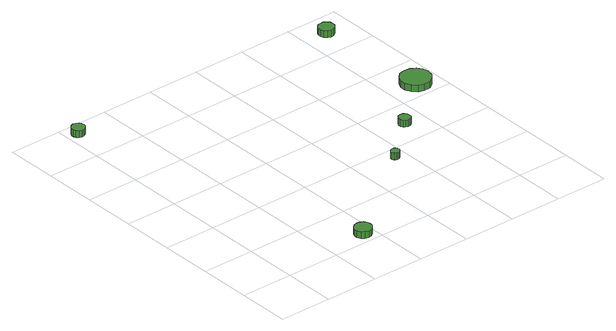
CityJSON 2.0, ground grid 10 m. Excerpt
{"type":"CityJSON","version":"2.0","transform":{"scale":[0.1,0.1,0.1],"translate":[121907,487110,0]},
"CityObjects":{
"tree1":{"type":"SolitaryVegetationObject","attributes":{"function":"something"},"geometry":[{"type":"MultiSurface","lod":"1","boundaries":[[[0,1,2,3,4,5,6,7,8,9,10,11,12,13,14]],[[15,16,17,18,19,20,21,22,23,24,25,26,27,28,29]],[[0,29,28,1]],[[1,28,27,2]],[[2,27,26,3]],[[3,26,25,4]],[[4,25,24,5]],[[5,24,23,6]],[[6,23,22,7]],[[7,22,21,8]],[[8,21,20,9]],[[9,20,19,10]],[[10,19,18,11]],[[11,18,17,12]],[[12,17,16,13]],[[13,16,15,14]],[[14,15,29,0]]]}]},
"tree2":{"type":"SolitaryVegetationObject","attributes":{"function":"something"},"geometry":[{"type":"MultiSurface","lod":"1","boundaries":[[[30,31,32,33,34,35,36,37,38,39,40,41,42,43,44]],[[45,46,47,48,49,50,51,52,53,54,55,56,57,58,59]],[[30,59,58,31]],[[31,58,57,32]],[[32,57,56,33]],[[33,56,55,34]],[[34,55,54,35]],[[35,54,53,36]],[[36,53,52,37]],[[37,52,51,38]],[[38,51,50,39]],[[39,50,49,40]],[[40,49,48,41]],[[41,48,47,42]],[[42,47,46,43]],[[43,46,45,44]],[[44,45,59,30]]]}]},
"tree3":{"type":"SolitaryVegetationObject","attributes":{"function":"something"},"geometry":[{"type":"MultiSurface","lod":"1","boundaries":[[[60,61,62,63,64,65,66,67,68,69,70,71,72,73,74]],[[75,76,77,78,79,80,81,82,83,84,85,86,87,88,89]],[[60,89,88,61]],[[61,88,87,62]],[[62,87,86,63]],[[63,86,85,64]],[[64,85,84,65]],[[65,84,83,66]],[[66,83,82,67]],[[67,82,81,68]],[[68,81,80,69]],[[69,80,79,70]],[[70,79,78,71]],[[71,78,77,72]],[[72,77,76,73]],[[73,76,75,74]],[[74,75,89,60]]]}]},
"tree4":{"type":"SolitaryVegetationObject","attributes":{"function":"something"},"geometry":[{"type":"MultiSurface","lod":"1","boundaries":[[[90,91,92,93,94,95,96,97,98,99,100,101,102,103,104]],[[105,106,107,108,109,110,111,112,113,114,115,116,117,118,119]],[[90,119,118,91]],[[91,118,117,92]],[[92,117,116,93]],[[93,116,115,94]],[[94,115,114,95]],[[95,114,113,96]],[[96,113,112,97]],[[97,112,111,98]],[[98,111,110,99]],[[99,110,109,100]],[[100,109,108,101]],[[101,108,107,102]],[[102,107,106,103]],[[103,106,105,104]],[[104,105,119,90]]]}]},
"tree5":{"type":"SolitaryVegetationObject","attributes":{"function":"something"},"geometry":[{"type":"MultiSurface","lod":"1","boundaries":[[[120,121,122,123,124,125,126,127,128,129,130,131,132,133,134]],[[135,136,137,138,139,140,141,142,143,144,145,146,147,148,149]],[[120,149,148,121]],[[121,148,147,122]],[[122,147,146,123]],[[123,146,145,124]],[[124,145,144,125]],[[125,144,143,126]],[[126,143,142,127]],[[127,142,141,128]],[[128,141,140,129]],[[129,140,139,130]],[[130,139,138,131]],[[131,138,137,132]],[[132,137,136,133]],[[133,136,135,134]],[[134,135,149,120]]]}]},
"tree6":{"type":"SolitaryVegetationObject","attributes":{"function":"something"},"geometry":[{"type":"MultiSurface","lod":"1","boundaries":[[[150,151,152,153,154,155,156,157,158,159,160,161,162,163,164]],[[165,166,167,168,169,170,171,172,173,174,175,176,177,178,179]],[[150,179,178,151]],[[151,178,177,152]],[[152,177,176,153]],[[153,176,175,154]],[[154,175,174,155]],[[155,174,173,156]],[[156,173,172,157]],[[157,172,171,158]],[[158,171,170,159]],[[159,170,169,160]],[[160,169,168,161]],[[161,168,167,162]],[[162,167,166,163]],[[163,166,165,164]],[[164,165,179,150]]]}]}
},
"vertices":[
[193,21,18],[192,27,18],[188,33,18],[182,36,18],[176,37,18],[169,35,18],[164,30,18],[161,24,18],[161,17,18],[164,11,18],[169,7,18],[176,5,18],[182,5,18],[188,9,18],[192,14,18],[192,14,5],[188,9,5],[182,5,5],[176,5,5],[169,7,5],[164,11,5],[161,17,5],[161,24,5],[164,30,5],[169,35,5],[176,37,5],[182,36,5],[188,33,5],[192,27,5],[193,21,5],
[28,567,22],[27,572,22],[24,576,22],[19,579,22],[14,580,22],[9,578,22],[5,574,22],[3,570,22],[3,564,22],[5,560,22],[9,556,22],[14,554,22],[19,555,22],[24,558,22],[27,562,22],[27,562,9],[24,558,9],[19,555,9],[14,554,9],[9,556,9],[5,560,9],[3,564,9],[3,570,9],[5,574,9],[9,578,9],[14,580,9],[19,579,9],[24,576,9],[27,572,9],[28,567,9],
[385,175,17],[384,178,17],[382,181,17],[379,183,17],[376,183,17],[372,182,17],[370,180,17],[368,177,17],[368,173,17],[370,170,17],[372,168,17],[376,167,17],[379,167,17],[382,169,17],[384,172,17],[384,172,4],[382,169,4],[379,167,4],[376,167,4],[372,168,4],[370,170,4],[368,173,4],[368,177,4],[370,180,4],[372,182,4],[376,183,4],[379,183,4],[382,181,4],[384,178,4],[385,175,4],
[471,250,15],[470,255,15],[468,259,15],[464,261,15],[459,261,15],[454,260,15],[451,257,15],[449,253,15],[449,248,15],[451,244,15],[454,241,15],[459,239,15],[464,240,15],[468,242,15],[470,246,15],[470,246,2],[468,242,2],[464,240,2],[459,239,2],[454,241,2],[451,244,2],[449,248,2],[449,253,2],[451,257,2],[454,260,2],[459,261,2],[464,261,2],[468,259,2],[470,255,2],[471,250,2],
[585,338,15],[583,349,15],[576,358,15],[566,364,15],[554,365,15],[543,362,15],[535,354,15],[530,343,15],[530,332,15],[535,321,15],[543,313,15],[554,310,15],[566,311,15],[576,317,15],[583,326,15],[583,326,2],[576,317,2],[566,311,2],[554,310,2],[543,313,2],[535,321,2],[530,332,2],[530,343,2],[535,354,2],[543,362,2],[554,365,2],[566,364,2],[576,358,2],[583,349,2],[585,338,2],
[562,557,15],[561,563,15],[557,568,15],[552,571,15],[546,571,15],[540,570,15],[535,565,15],[533,560,15],[533,554,15],[535,548,15],[540,544,15],[546,542,15],[552,543,15],[557,546,15],[561,551,15],[561,551,2],[557,546,2],[552,543,2],[546,542,2],[540,544,2],[535,548,2],[533,554,2],[533,560,2],[535,565,2],[540,570,2],[546,571,2],[552,571,2],[557,568,2],[561,563,2],[562,557,2]
]}
